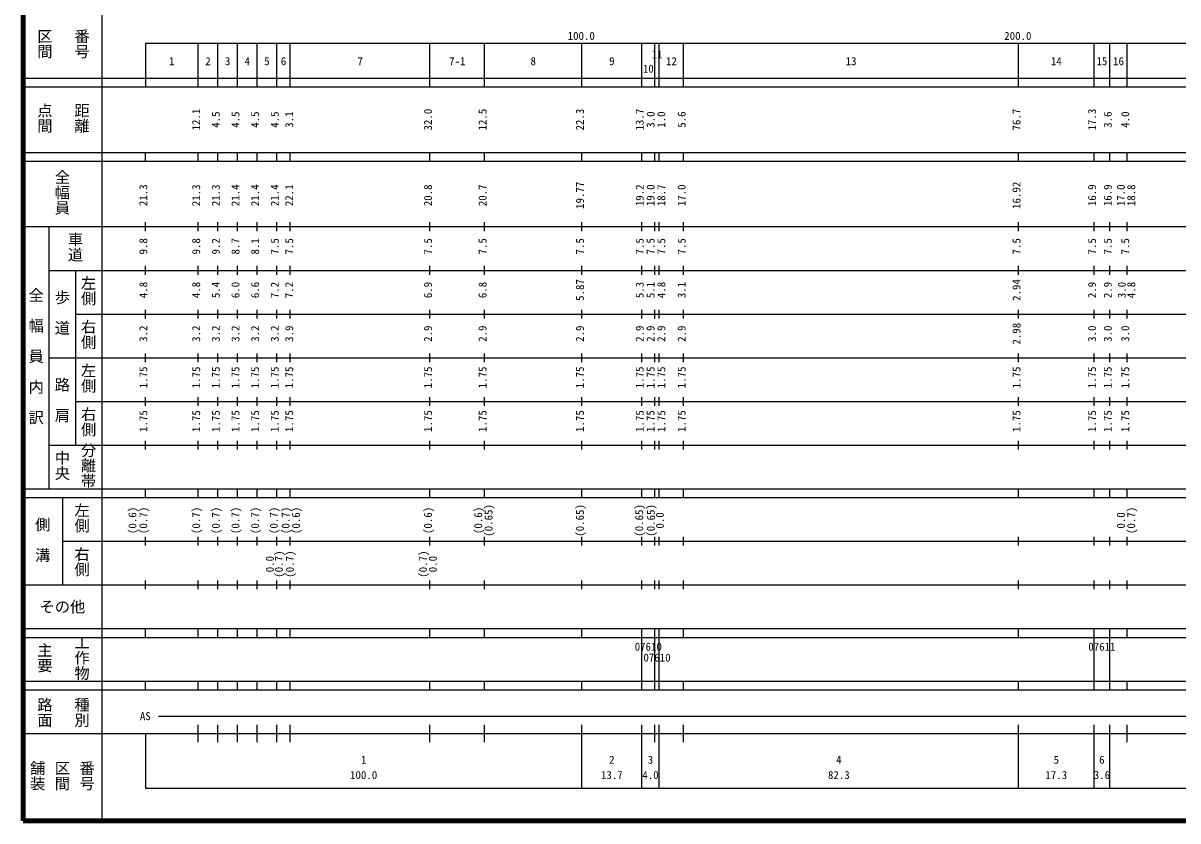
# Model space of a CAD drawing. Units: millimetres on the paper, enlarged 1000 times. Extents: x 40000 to 680000, y 20000 to 380000.
# Drawn here: x 40000 to 304507, y 20000 to 202584 of the extents above; entities that cross this region are included whole.
import ezdxf
from ezdxf.enums import TextEntityAlignment as Align

# ---------------------------------------------------------------- set-up
doc = ezdxf.new("R2010")
doc.units = ezdxf.units.MM
doc.header["$LTSCALE"] = 1000
doc.layers.add('M-TTL', color=2, linetype='Continuous', lineweight=140)
doc.layers.add('M-TTL-BAND', color=7, linetype='Continuous', lineweight=25)
doc.styles.add('ＭＳ ゴシック', font='')
doc.styles.get('ＭＳ ゴシック').set_extended_font_data('MS Gothic')

msp = doc.modelspace()

# ---------------------------------------------------------------- linework, layer by layer
at = {"layer": 'M-TTL'}
for p, q in [((40000, 380000), (40000, 20000)), ((40000, 20000), (680000, 20000))]:
    msp.add_line(p, q, dxfattribs=at)
at = {"layer": 'M-TTL-BAND'}
for p, q in [((58000, 370000), (58000, 20000)), ((68000, 198000), (579000, 198000)), ((68000, 198000), (68000, 188000)), ((80100, 188000), (80100, 198000)), ((84600, 188000), (84600, 198000)), ((89100, 188000), (89100, 198000)), ((93600, 188000), (93600, 198000)), ((98100, 188000), (98100, 198000)), ((101200, 188000), (101200, 198000)), ((133200, 188000), (133200, 198000)), ((145700, 188000), (145700, 198000)), ((168000, 188000), (168000, 198000)), ((181700, 188000), (181700, 198000)), ((184700, 188000), (184700, 198000)), ((185700, 188000), (185700, 198000)), ((191300, 188000), (191300, 198000)), ((268000, 188000), (268000, 198000)), ((285300, 188000), (285300, 198000)), ((288900, 188000), (288900, 198000)), ((292900, 188000), (292900, 198000)), ((40000, 190000), (579000, 190000)), ((40000, 188000), (579000, 188000)), ((40000, 173000), (579000, 173000)), ((68000, 171000), (68000, 173000)), ((80100, 171000), (80100, 173000)), ((84600, 171000), (84600, 173000)), ((89100, 171000), (89100, 173000)), ((93600, 171000), (93600, 173000)), ((98100, 171000), (98100, 173000)), ((101200, 171000), (101200, 173000)), ((133200, 171000), (133200, 173000)), ((145700, 171000), (145700, 173000)), ((168000, 171000), (168000, 173000)), ((181700, 171000), (181700, 173000)), ((184700, 171000), (184700, 173000)), ((185700, 171000), (185700, 173000)), ((191300, 171000), (191300, 173000)), ((268000, 171000), (268000, 173000)), ((285300, 171000), (285300, 173000)), ((288900, 171000), (288900, 173000)), ((292900, 171000), (292900, 173000)), ((40000, 171000), (579000, 171000)), ((68000, 155000), (68000, 157000)), ((80100, 155000), (80100, 157000)), ((84600, 155000), (84600, 157000)), ((89100, 155000), (89100, 157000)), ((93600, 155000), (93600, 157000)), ((98100, 155000), (98100, 157000)), ((101200, 155000), (101200, 157000)), ((133200, 155000), (133200, 157000)), ((145700, 155000), (145700, 157000)), ((168000, 155000), (168000, 157000)), ((181700, 155000), (181700, 157000)), ((184700, 155000), (184700, 157000)), ((185700, 155000), (185700, 157000)), ((191300, 155000), (191300, 157000)), ((268000, 155000), (268000, 157000)), ((285300, 155000), (285300, 157000)), ((288900, 155000), (288900, 157000)), ((292900, 155000), (292900, 157000)), ((40000, 156000), (579000, 156000)), ((46000, 96000), (46000, 156000)), ((46000, 146000), (579000, 146000)), ((52000, 146000), (52000, 106000)), ((68000, 145000), (68000, 147000)), ((80100, 145000), (80100, 147000)), ((84600, 145000), (84600, 147000)), ((89100, 145000), (89100, 147000)), ((93600, 145000), (93600, 147000)), ((98100, 145000), (98100, 147000)), ((101200, 145000), (101200, 147000)), ((133200, 145000), (133200, 147000)), ((145700, 145000), (145700, 147000)), ((168000, 145000), (168000, 147000)), ((181700, 145000), (181700, 147000)), ((184700, 145000), (184700, 147000)), ((185700, 145000), (185700, 147000)), ((191300, 145000), (191300, 147000)), ((268000, 145000), (268000, 147000)), ((285300, 145000), (285300, 147000)), ((288900, 145000), (288900, 147000)), ((292900, 145000), (292900, 147000)), ((52000, 136000), (579000, 136000)), ((68000, 135000), (68000, 137000)), ((80100, 135000), (80100, 137000)), ((84600, 135000), (84600, 137000)), ((89100, 135000), (89100, 137000)), ((93600, 135000), (93600, 137000)), ((98100, 135000), (98100, 137000)), ((101200, 135000), (101200, 137000)), ((133200, 135000), (133200, 137000)), ((145700, 135000), (145700, 137000)), ((168000, 135000), (168000, 137000)), ((181700, 135000), (181700, 137000)), ((184700, 135000), (184700, 137000)), ((185700, 135000), (185700, 137000)), ((191300, 135000), (191300, 137000)), ((268000, 135000), (268000, 137000)), ((285300, 135000), (285300, 137000)), ((288900, 135000), (288900, 137000)), ((292900, 135000), (292900, 137000)), ((68000, 125000), (68000, 127000)), ((80100, 125000), (80100, 127000)), ((84600, 125000), (84600, 127000)), ((89100, 125000), (89100, 127000)), ((93600, 125000), (93600, 127000)), ((98100, 125000), (98100, 127000)), ((101200, 125000), (101200, 127000)), ((133200, 125000), (133200, 127000)), ((145700, 125000), (145700, 127000)), ((168000, 125000), (168000, 127000)), ((181700, 125000), (181700, 127000)), ((184700, 125000), (184700, 127000)), ((185700, 125000), (185700, 127000)), ((191300, 125000), (191300, 127000)), ((268000, 125000), (268000, 127000)), ((285300, 125000), (285300, 127000)), ((288900, 125000), (288900, 127000)), ((292900, 125000), (292900, 127000)), ((46000, 126000), (579000, 126000)), ((68000, 115000), (68000, 117000)), ((80100, 115000), (80100, 117000)), ((84600, 115000), (84600, 117000)), ((89100, 115000), (89100, 117000)), ((93600, 115000), (93600, 117000)), ((98100, 115000), (98100, 117000)), ((101200, 115000), (101200, 117000)), ((133200, 115000), (133200, 117000)), ((145700, 115000), (145700, 117000)), ((168000, 115000), (168000, 117000)), ((181700, 115000), (181700, 117000)), ((184700, 115000), (184700, 117000)), ((185700, 115000), (185700, 117000)), ((191300, 115000), (191300, 117000)), ((268000, 115000), (268000, 117000)), ((285300, 115000), (285300, 117000)), ((288900, 115000), (288900, 117000)), ((292900, 115000), (292900, 117000)), ((52000, 116000), (579000, 116000)), ((46000, 106000), (579000, 106000)), ((68000, 105000), (68000, 107000)), ((80100, 105000), (80100, 107000)), ((84600, 105000), (84600, 107000)), ((89100, 105000), (89100, 107000)), ((93600, 105000), (93600, 107000)), ((98100, 105000), (98100, 107000)), ((101200, 105000), (101200, 107000)), ((133200, 105000), (133200, 107000)), ((145700, 105000), (145700, 107000)), ((168000, 105000), (168000, 107000)), ((181700, 105000), (181700, 107000)), ((184700, 105000), (184700, 107000)), ((185700, 105000), (185700, 107000)), ((191300, 105000), (191300, 107000)), ((268000, 105000), (268000, 107000)), ((285300, 105000), (285300, 107000)), ((288900, 105000), (288900, 107000)), ((292900, 105000), (292900, 107000)), ((40000, 96000), (579000, 96000)), ((68000, 94000), (68000, 96000)), ((80100, 94000), (80100, 96000)), ((84600, 94000), (84600, 96000)), ((89100, 94000), (89100, 96000)), ((93600, 94000), (93600, 96000)), ((98100, 94000), (98100, 96000)), ((101200, 94000), (101200, 96000)), ((133200, 94000), (133200, 96000)), ((145700, 94000), (145700, 96000)), ((168000, 94000), (168000, 96000)), ((181700, 94000), (181700, 96000)), ((184700, 94000), (184700, 96000)), ((185700, 94000), (185700, 96000)), ((191300, 94000), (191300, 96000)), ((268000, 94000), (268000, 96000)), ((285300, 94000), (285300, 96000)), ((288900, 94000), (288900, 96000)), ((292900, 94000), (292900, 96000)), ((40000, 94000), (579000, 94000)), ((49000, 94000), (49000, 74000)), ((68000, 83000), (68000, 85000)), ((80100, 83000), (80100, 85000)), ((84600, 83000), (84600, 85000)), ((89100, 83000), (89100, 85000)), ((93600, 83000), (93600, 85000)), ((98100, 83000), (98100, 85000)), ((101200, 83000), (101200, 85000)), ((133200, 83000), (133200, 85000)), ((145700, 83000), (145700, 85000)), ((168000, 83000), (168000, 85000)), ((181700, 83000), (181700, 85000)), ((184700, 83000), (184700, 85000)), ((185700, 83000), (185700, 85000)), ((191300, 83000), (191300, 85000)), ((268000, 83000), (268000, 85000)), ((285300, 83000), (285300, 85000)), ((288900, 83000), (288900, 85000)), ((292900, 83000), (292900, 85000)), ((49000, 84000), (579000, 84000)), ((68000, 73000), (68000, 75000)), ((80100, 73000), (80100, 75000)), ((84600, 73000), (84600, 75000)), ((89100, 73000), (89100, 75000)), ((93600, 73000), (93600, 75000)), ((98100, 73000), (98100, 75000)), ((101200, 73000), (101200, 75000)), ((133200, 73000), (133200, 75000)), ((145700, 73000), (145700, 75000)), ((168000, 73000), (168000, 75000)), ((181700, 73000), (181700, 75000)), ((184700, 73000), (184700, 75000)), ((185700, 73000), (185700, 75000)), ((191300, 73000), (191300, 75000)), ((268000, 73000), (268000, 75000)), ((285300, 73000), (285300, 75000)), ((288900, 73000), (288900, 75000)), ((292900, 73000), (292900, 75000)), ((40000, 74000), (579000, 74000)), ((40000, 64000), (579000, 64000)), ((68000, 62000), (68000, 64000)), ((80100, 62000), (80100, 64000)), ((84600, 62000), (84600, 64000)), ((89100, 62000), (89100, 64000)), ((93600, 62000), (93600, 64000)), ((98100, 62000), (98100, 64000)), ((101200, 62000), (101200, 64000)), ((133200, 62000), (133200, 64000)), ((145700, 62000), (145700, 64000)), ((168000, 62000), (168000, 64000)), ((181700, 62000), (181700, 64000)), ((184700, 62000), (184700, 64000)), ((185700, 62000), (185700, 64000)), ((191300, 62000), (191300, 64000)), ((268000, 62000), (268000, 64000)), ((285300, 62000), (285300, 64000)), ((288900, 62000), (288900, 64000)), ((292900, 62000), (292900, 64000)), ((40000, 62000), (579000, 62000)), ((181700, 52000), (181700, 62000)), ((184700, 52000), (184700, 62000)), ((185700, 52000), (185700, 62000)), ((285300, 52000), (285300, 62000)), ((288900, 52000), (288900, 62000)), ((40000, 52000), (579000, 52000)), ((68000, 50000), (68000, 52000)), ((80100, 50000), (80100, 52000)), ((84600, 50000), (84600, 52000)), ((89100, 50000), (89100, 52000)), ((93600, 50000), (93600, 52000)), ((98100, 50000), (98100, 52000)), ((101200, 50000), (101200, 52000)), ((133200, 50000), (133200, 52000)), ((145700, 50000), (145700, 52000)), ((168000, 50000), (168000, 52000)), ((181700, 50000), (181700, 52000)), ((184700, 50000), (184700, 52000)), ((185700, 50000), (185700, 52000)), ((191300, 50000), (191300, 52000)), ((268000, 50000), (268000, 52000)), ((285300, 50000), (285300, 52000)), ((288900, 50000), (288900, 52000)), ((292900, 50000), (292900, 52000)), ((40000, 50000), (579000, 50000)), ((71000, 44000), (565000, 44000)), ((40000, 40000), (579000, 40000)), ((68000, 40000), (68000, 27500)), ((80100, 38000), (80100, 42000)), ((84600, 38000), (84600, 42000)), ((89100, 38000), (89100, 42000)), ((93600, 38000), (93600, 42000)), ((98100, 38000), (98100, 42000)), ((101200, 38000), (101200, 42000)), ((133200, 38000), (133200, 42000)), ((145700, 38000), (145700, 42000)), ((168000, 27500), (168000, 42000)), ((181700, 27500), (181700, 42000)), ((184700, 38000), (184700, 42000)), ((185700, 27500), (185700, 42000)), ((191300, 38000), (191300, 42000)), ((268000, 27500), (268000, 42000)), ((285300, 27500), (285300, 42000)), ((288900, 27500), (288900, 42000)), ((292900, 38000), (292900, 42000)), ((68000, 27500), (579000, 27500))]:
    msp.add_line(p, q, dxfattribs=at)

# ---------------------------------------------------------------- texts
at = {"layer": 'M-TTL-BAND', "style": 'ＭＳ ゴシック'}
for s, p in [('番', (51750, 197500)), ('区', (43250, 197500)), ('間', (43250, 194000)), ('号', (51750, 194000)), ('点', (43250, 180500)), ('距', (51750, 180500)), ('間', (43250, 177000)), ('離', (51750, 177000)), ('全', (47250, 165250)), ('幅', (47250, 161750)), ('員', (47250, 158250)), ('車', (50250, 151000)), ('道', (50250, 147500)), ('左', (53250, 141000)), ('全', (41250, 138250)), ('歩', (47250, 137750)), ('側', (53250, 137500)), ('幅', (41250, 131250)), ('道', (47250, 130750)), ('右', (53250, 131000)), ('側', (53250, 127500)), ('員', (41250, 124250)), ('左', (53250, 121000)), ('内', (41250, 117250)), ('路', (47250, 117750)), ('側', (53250, 117500)), ('訳', (41250, 110250)), ('肩', (47250, 110750)), ('右', (53250, 111000)), ('側', (53250, 107500)), ('分', (53250, 102750)), ('中', (47250, 101000)), ('央', (47250, 97500)), ('離', (53250, 99250)), ('帯', (53250, 95750)), ('左', (51750, 89000)), ('側', (42750, 85750)), ('側', (51750, 85500)), ('溝', (42750, 78750)), ('右', (51750, 79000)), ('側', (51750, 75500)), ('工', (51750, 58750)), ('主', (43250, 57000)), ('作', (51750, 55250)), ('要', (43250, 53500)), ('物', (51750, 51750)), ('路', (43250, 44500)), ('種', (51750, 44500)), ('面', (43250, 41000)), ('別', (51750, 41000)), ('舗', (41583, 30000)), ('区', (47250, 30000)), ('番', (52917, 30000)), ('装', (41583, 26500)), ('間', (47250, 26500)), ('号', (52917, 26500))]:
    msp.add_text(s, height=2566, dxfattribs=at).set_placement(p, align=Align.BOTTOM_LEFT)
for s, p in [('100.0', (167844, 198195)), ('200.0', (267844, 198195)), ('11', (185200, 193966)), ('1', (74050, 192405)), ('2', (82350, 192405)), ('3', (86850, 192405)), ('4', (91350, 192405)), ('5', (95850, 192405)), ('6', (99650, 192405)), ('7', (117200, 192405)), ('7-1', (139450, 192405)), ('8', (156850, 192405)), ('9', (174850, 192405)), ('12', (188500, 192405)), ('13', (229650, 192405)), ('14', (276650, 192405)), ('15', (287100, 192405)), ('16', (290900, 192405)), ('10', (183200, 190692)), ('07610', (183200, 58405)), ('07610', (185200, 55905)), ('07611', (287100, 58405)), ('AS', (68000, 42500)), ('1', (118000, 32523)), ('2', (174850, 32523)), ('3', (183700, 32523)), ('4', (226850, 32523)), ('5', (276650, 32523)), ('6', (287100, 32523)), ('100.0', (118000, 29033)), ('13.7', (174850, 29033)), ('4.0', (183700, 29033)), ('82.3', (226850, 29033)), ('17.3', (276650, 29033)), ('3.6', (287100, 29033))]:
    msp.add_text(s, height=1833, dxfattribs=at).set_placement(p, align=Align.BOTTOM_CENTER)
for s, p in [('12.1', (81100, 180500)), ('32.0', (134200, 180500)), ('12.5', (146700, 180500)), ('22.3', (169000, 180500)), ('13.7', (182700, 180500)), ('76.7', (269000, 180500)), ('17.3', (286300, 180500)), ('4.5', (85600, 180500)), ('4.5', (90100, 180500)), ('4.5', (94600, 180500)), ('4.5', (99100, 180500)), ('3.1', (102407, 180500)), ('3.0', (185186, 180500)), ('1.0', (187646, 180500)), ('5.6', (192300, 180500)), ('3.6', (289900, 180500)), ('4.0', (293900, 180500)), ('21.3', (69000, 163174)), ('21.3', (81100, 163174)), ('21.3', (85600, 163174)), ('21.4', (90100, 163174)), ('21.4', (94600, 163174)), ('21.4', (99100, 163174)), ('22.1', (102407, 163174)), ('20.8', (134200, 163174)), ('20.7', (146700, 163174)), ('19.77', (169000, 163174)), ('19.2', (182700, 163174)), ('19.0', (185186, 163174)), ('18.7', (187646, 163174)), ('17.0', (192300, 163174)), ('16.92', (269000, 163174)), ('16.9', (286300, 163174)), ('16.9', (289900, 163174)), ('17.0', (292900, 163174)), ('18.8', (295270, 163174)), ('9.8', (69000, 151500)), ('9.8', (81100, 151500)), ('9.2', (85600, 151500)), ('8.7', (90100, 151500)), ('8.1', (94600, 151500)), ('7.5', (99100, 151500)), ('7.5', (102407, 151500)), ('7.5', (134200, 151500)), ('7.5', (146700, 151500)), ('7.5', (169000, 151500)), ('7.5', (182700, 151500)), ('7.5', (185186, 151500)), ('7.5', (187646, 151500)), ('7.5', (192300, 151500)), ('7.5', (269000, 151500)), ('7.5', (286300, 151500)), ('7.5', (289900, 151500)), ('7.5', (293900, 151500)), ('4.8', (69000, 141500)), ('4.8', (81100, 141500)), ('5.4', (85600, 141500)), ('6.0', (90100, 141500)), ('6.6', (94600, 141500)), ('7.2', (99100, 141500)), ('7.2', (102407, 141500)), ('6.9', (134200, 141500)), ('6.8', (146700, 141500)), ('5.87', (169000, 141500)), ('5.3', (182700, 141500)), ('5.1', (185186, 141500)), ('4.8', (187646, 141500)), ('3.1', (192300, 141500)), ('2.94', (269000, 141500)), ('2.9', (286300, 141500)), ('2.9', (289900, 141500)), ('3.0', (293111, 141500)), ('4.8', (295270, 141500)), ('3.2', (69000, 131500)), ('3.2', (81100, 131500)), ('3.2', (85600, 131500)), ('3.2', (90100, 131500)), ('3.2', (94600, 131500)), ('3.2', (99100, 131500)), ('3.9', (102407, 131500)), ('2.9', (134200, 131500)), ('2.9', (146700, 131500)), ('2.9', (169000, 131500)), ('2.9', (182700, 131500)), ('2.9', (185186, 131500)), ('2.9', (187646, 131500)), ('2.9', (192300, 131500)), ('2.98', (269000, 131500)), ('3.0', (286300, 131500)), ('3.0', (289900, 131500)), ('3.0', (293900, 131500)), ('1.75', (69000, 121500)), ('1.75', (81100, 121500)), ('1.75', (85600, 121500)), ('1.75', (90100, 121500)), ('1.75', (94600, 121500)), ('1.75', (99100, 121500)), ('1.75', (102407, 121500)), ('1.75', (134200, 121500)), ('1.75', (146700, 121500)), ('1.75', (169000, 121500)), ('1.75', (182700, 121500)), ('1.75', (185186, 121500)), ('1.75', (187646, 121500)), ('1.75', (192300, 121500)), ('1.75', (269000, 121500)), ('1.75', (286300, 121500)), ('1.75', (289900, 121500)), ('1.75', (293900, 121500)), ('1.75', (69000, 111500)), ('1.75', (81100, 111500)), ('1.75', (85600, 111500)), ('1.75', (90100, 111500)), ('1.75', (94600, 111500)), ('1.75', (99100, 111500)), ('1.75', (102407, 111500)), ('1.75', (134200, 111500)), ('1.75', (146700, 111500)), ('1.75', (169000, 111500)), ('1.75', (182700, 111500)), ('1.75', (185186, 111500)), ('1.75', (187646, 111500)), ('1.75', (192300, 111500)), ('1.75', (269000, 111500)), ('1.75', (286300, 111500)), ('1.75', (289900, 111500)), ('1.75', (293900, 111500)), ('(0.6)', (66493, 88764)), ('(0.7)', (69000, 88764)), ('(0.7)', (81100, 88764)), ('(0.7)', (85600, 88764)), ('(0.7)', (90100, 88764)), ('(0.7)', (94600, 88764)), ('(0.7)', (98873, 88764)), ('(0.7)', (101584, 88764)), ('(0.6)', (103954, 88764)), ('(0.6)', (134200, 88764)), ('(0.6)', (145700, 88764)), ('(0.65)', (148070, 88764)), ('(0.65)', (169000, 88764)), ('(0.65)', (182575, 88764)), ('(0.65)', (185232, 88764)), ('0.0', (187305, 88764)), ('0.0', (292900, 88764)), ('(0.7)', (295270, 88764)), ('0.0', (97970, 78764)), ('(0.7)', (100032, 78764)), ('(0.7)', (102552, 78764)), ('(0.7)', (133070, 78764)), ('0.0', (135309, 78764))]:
    msp.add_text(s, height=1833, rotation=90, dxfattribs=at).set_placement(p, align=Align.BOTTOM_CENTER)
msp.add_text('その他', height=2566, dxfattribs=at).set_placement((49000, 69000), align=Align.MIDDLE_CENTER)

doc.saveas('drawing.dxf')
